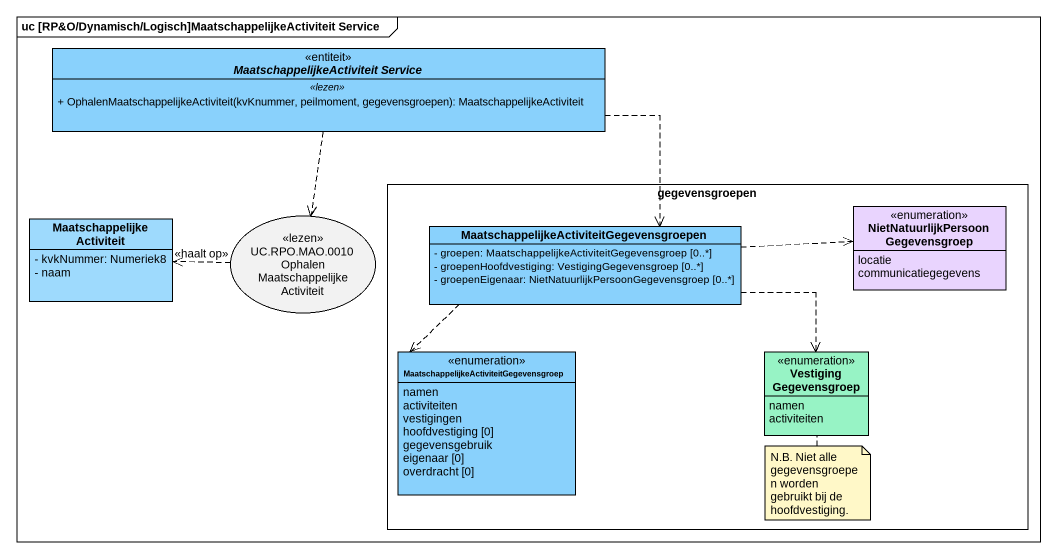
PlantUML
@startuml
mainframe uc [RP&O/Dynamisch/Logisch]MaatschappelijkeActiviteit Service
allowmixing
hide circle
hide empty members
skinparam classAttributeIconSize 0
interface "MaatschappelijkeActiviteit Service" as MaatschappelijkeActiviteit <<entiteit>> #89D1FC {
  .. <<lezen>> ..
  + OphalenMaatschappelijkeActiviteit(kvKnummer, peilmoment, gegevensgroepen): MaatschappelijkeActiviteit
}
class "Maatschappelijke Activiteit" as Maatschappelijke_Activiteit #9EDAFD {
  - kvkNummer: Numeriek8
  - naam
}
usecase "UC.RPO.MAO.0010 Ophalen Maatschappelijke Activiteit" as UC_RPO_MAO_0010_Ophalen <<lezen>>
rectangle gegevensgroepen {
  class "MaatschappelijkeActiviteitGegevensgroepen" as MaatschappelijkeActiviteitGe #89D1FC {
    - groepen: MaatschappelijkeActiviteitGegevensgroep [0..*]
    - groepenHoofdvestiging: VestigingGegevensgroep [0..*]
    - groepenEigenaar: NietNatuurlijkPersoonGegevensgroep [0..*]
  }
  enum "NietNatuurlijkPersoonGegevensgroep" as NietNatuurlijkPersoonGegeven #E9D4FE {
    locatie
    communicatiegegevens
  }
  enum "MaatschappelijkeActiviteitGegevensgroep" as MaatschappelijkeActiviteitGe_2 #89D1FC {
    namen
    activiteiten
    vestigingen
    hoofdvestiging [0]
    gegevensgebruik
    eigenaar [0]
    overdracht [0]
  }
  enum VestigingGegevensgroep #97F3C5 {
    namen
    activiteiten
  }
}
MaatschappelijkeActiviteit ..> UC_RPO_MAO_0010_Ophalen
MaatschappelijkeActiviteit ..> MaatschappelijkeActiviteitGe
UC_RPO_MAO_0010_Ophalen .left.> Maatschappelijke_Activiteit : <<haalt op>>
MaatschappelijkeActiviteitGe .right.> NietNatuurlijkPersoonGegeven
MaatschappelijkeActiviteitGe ..> MaatschappelijkeActiviteitGe_2
MaatschappelijkeActiviteitGe .right.> VestigingGegevensgroep
note bottom of VestigingGegevensgroep : N.B. Niet alle gegevensgroepen worden gebruikt bij de hoofdvestiging.
@enduml
